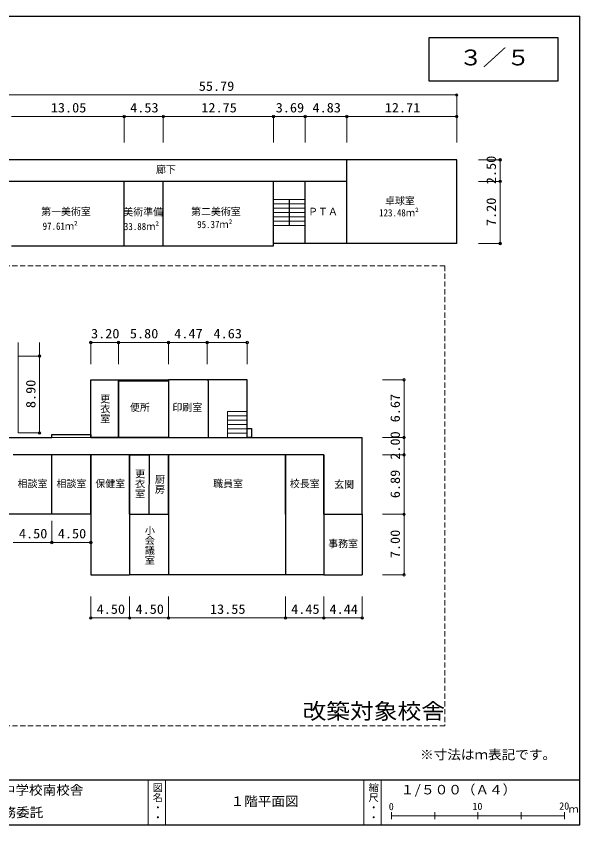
# Model space of a CAD drawing. Units: millimetres at full size, sheet at 1:500. Extents: x -65600 to 63930108, y -14795577 to 46800.
# Drawn here: x 315 to 65600, y -46800 to 46800 of the extents above; entities that cross this region are included whole.
import ezdxf
from ezdxf.enums import TextEntityAlignment as Align

# ---------------------------------------------------------------- set-up
doc = ezdxf.new("R2010")
doc.units = ezdxf.units.MM
doc.header["$LTSCALE"] = 500
doc.header["$PDMODE"] = 32
doc.header["$PDSIZE"] = 300
doc.linetypes.add('DASHED1', pattern=[1.8, 1.2, -0.6])
for name, color, linetype in [('8-0_通り芯', 6, 'Continuous'), ('8-9_細点線１', 2, 'Continuous'), ('F-8_極細点線', 2, 'Continuous')]:
    doc.layers.add(name, color=color, linetype=linetype)
for name, color, linetype, lineweight in [('8-2_極細線', 4, 'Continuous', 9), ('8-5_中線１', 6, 'Continuous', 25), ('8-6_中線２', 3, 'Continuous', 18), ('8-E_ﾊｯﾁﾝｸﾞ', 4, 'Continuous', 9), ('F-0_通り芯', 2, 'Continuous', 25), ('F-5_中線１', 3, 'Continuous', 18)]:
    doc.layers.add(name, color=color, linetype=linetype, lineweight=lineweight)
doc.styles.add('@ＭＳ ゴシック', font='')
doc.styles.add('ＭＳ ゴシック', font='')
doc.styles.get('@ＭＳ ゴシック').set_extended_font_data('@MS Gothic')
doc.styles.get('ＭＳ ゴシック').set_extended_font_data('MS Gothic')

msp = doc.modelspace()

# ---------------------------------------------------------------- linework, layer by layer
at = {"layer": '8-2_極細線'}
for p, q in [((24811.3, 1030), (27061.8, 1030)), ((24811.3, 1030), (24811.3, -1970)), ((27061.3, 1030), (27061.3, -1970)), ((24811.3, 530), (27061.8, 530)), ((24811.3, 30), (27061.8, 30)), ((24811.3, -470), (27061.8, -470)), ((27061.3, -1970), (27061.3, -910)), ((24811.3, -970), (27061.8, -970)), ((24811.3, -1470), (27061.8, -1470)), ((24811.3, -1970), (26011.3, -1970)), ((24811.3, -1970), (27061.3, -1970)), ((27061.8, -1970), (27166.7, -1970))]:
    msp.add_line(p, q, dxfattribs=at)
at = {"layer": '8-5_中線１'}
for p, q in [((51336.3, 30180), (-4453.7, 30180)), ((38626.3, 20480), (38626.3, 30180)), ((51356.3, 20480), (51356.3, 30180)), ((38626.3, 27680), (-4453.7, 27680)), ((12826.3, 20200), (12826.3, 27680)), ((17356.3, 20200), (17356.3, 27680)), ((30106.3, 20480), (30106.3, 27680)), ((33796.3, 20480), (33796.3, 27680)), ((31951.3, 25580), (31951.3, 22580)), ((-223.7, 20200), (30106.3, 20200)), ((30106.3, 20200), (30106.3, 20480)), ((51356.3, 20480), (30106.3, 20480)), ((17961.3, 4700), (17961.3, -1970)), ((22433.9, 4700), (17961.3, 4700)), ((22561.3, 4700), (22433.9, 4700)), ((22561.3, 4697.6), (22561.3, 4700)), ((27061.3, 4700), (22561.3, 4700)), ((22561.3, 4580), (22561.3, 4700)), ((22561.3, 4580), (22561.3, -1970)), ((4461.3, -1620), (8961.3, -1620)), ((4461.3, -1816.2), (4461.3, -1620)), ((4461.3, -1897.2), (4461.3, -1816.2)), ((-24683.3, -1970), (4418.7, -1970)), ((4350.9, -1970), (4378.6, -1970)), ((4452.2, -1970), (4461.3, -1970)), ((8985.2, -1970), (40401.3, -1970)), ((17961.3, -1970), (12061.3, -1970)), ((17961.3, -1970), (27061.3, -1970)), ((24811.3, -1970), (27061.8, -1970)), ((40401.3, -3970), (40401.3, -1970)), ((8961.3, -3970), (-38.7, -3970)), ((4461.3, -10885), (4461.3, -3970)), ((8961.3, -10860), (8961.3, -3970)), ((35961.3, -3970), (35961.3, -10860)), ((40401.3, -10860), (40401.3, -3970)), ((8961.3, -10860), (-36688.7, -10860)), ((13461.3, -10860), (17961.3, -10860)), ((13461.3, -10860), (13461.3, -17860)), ((17961.3, -10860), (17961.3, -17860)), ((31511.3, -10860), (31511.3, -17860)), ((35961.3, -10860), (35961.3, -17860)), ((35961.3, -10860), (40401.3, -10860)), ((40401.3, -10860), (40401.3, -17860)), ((35961.3, -17860), (40401.3, -17860))]:
    msp.add_line(p, q, dxfattribs=at)
for points in [[(12161.3, -1970), (8961.3, -1970), (8961.3, 4700), (12161.3, 4700)], [(17961.3, -1970), (12161.3, -1970), (12161.3, 4580), (17961.3, 4580)]]:
    msp.add_lwpolyline(points, close=True, dxfattribs=at)
for points in [[(17961.3, -1970), (27061.3, -1970), (27061.3, 4700)], [(27061.3, -910), (27591.3, -910), (27591.3, -1970), (27061.3, -1970)], [(8961.3, -1620), (8961.3, -1937.1), (8961.3, -1968.2), (8961.3, -1970), (8985.2, -1970)], [(4418.7, -1970), (4461.3, -1970), (4461.3, -1936.5)], [(4461.3, -1936.5), (4461.3, -1927.8), (4461.3, -1897.2)], [(13461.3, -10860), (13461.3, -3970), (8961.3, -3970), (8961.3, -10860)], [(17961.3, -10860), (17961.3, -3970), (13461.3, -3970), (13461.3, -10860)], [(13461.3, -3970), (15711.3, -3970), (15698.5, -10857.6)], [(31511.3, -10860), (31511.3, -3970), (17961.3, -3970), (17961.3, -10860)], [(35961.3, -10860), (35961.3, -3970), (31511.3, -3970), (31511.3, -10860)], [(8961.3, -10860), (8961.3, -17860), (13461.3, -17860)], [(35961.3, -17860), (31461.3, -17860), (17961.3, -17860), (13461.3, -17860)]]:
    msp.add_lwpolyline(points, dxfattribs=at)
at = {"layer": '8-6_中線２'}
for p, q in [((51336.3, 37680), (-4453.7, 37680)), ((51336.3, 37680), (51336.3, 35180)), ((-223.7, 35180), (12826.3, 35180)), ((12826.3, 35180), (12826.3, 32180)), ((12826.3, 35180), (17356.3, 35180)), ((17356.3, 35180), (17356.3, 32180)), ((17356.3, 35180), (30106.3, 35180)), ((30106.3, 35180), (30106.3, 32180)), ((30106.3, 35180), (33796.3, 35180)), ((33796.3, 35180), (33796.3, 32180)), ((33796.3, 35180), (38626.3, 35180)), ((38626.3, 35180), (38626.3, 32180)), ((38626.3, 35180), (51336.3, 35180)), ((51336.3, 35180), (51336.3, 32180)), ((56361.2, 30180), (53861.2, 30180)), ((56361.2, 30180), (56361.2, 27680)), ((56361.2, 27680), (53861.2, 27680)), ((56361.2, 27680), (56361.2, 20480)), ((56361.2, 20480), (53861.2, 20480)), ((8961.3, 9030), (8961.3, 6530)), ((8961.3, 9030), (12161.3, 9030)), ((12161.3, 9030), (12161.3, 6530)), ((12161.3, 9030), (17961.3, 9030)), ((17961.3, 9030), (17961.3, 6530)), ((17961.3, 9030), (22433.9, 9030)), ((22433.9, 9030), (22433.9, 6530)), ((22433.9, 9030), (27061.3, 9030)), ((27061.3, 9030), (27061.3, 6530)), ((3031.3, 7456.5), (531.3, 7456.5)), ((3031.3, 7456.5), (3031.3, -1443.5)), ((45238.7, 4700), (42738.7, 4700)), ((45238.7, 4700), (45238.7, -1970)), ((3031.3, -1443.5), (531.3, -1443.5)), ((45238.7, -1970), (42738.7, -1970)), ((45238.7, -1970), (45238.7, -3970)), ((45238.7, -3970), (42738.7, -3970)), ((45238.7, -3970), (45238.7, -10860)), ((45238.7, -10860), (42738.7, -10860)), ((45238.7, -10860), (45238.7, -17860)), ((4461.3, -14121.2), (4461.3, -11621.2)), ((8961.3, -14121.2), (8961.3, -11621.2)), ((-38.7, -14121.2), (4461.3, -14121.2)), ((4461.3, -14121.2), (8961.3, -14121.2)), ((45238.7, -17860), (42738.7, -17860)), ((8961.3, -22860), (8961.3, -20360)), ((13461.3, -22860), (13461.3, -20360)), ((17961.3, -22860), (17961.3, -20360)), ((31511.3, -22860), (31511.3, -20360)), ((35961.3, -22860), (35961.3, -20360)), ((40401.3, -22860), (40401.3, -20360)), ((8961.3, -22860), (13461.3, -22860)), ((13461.3, -22860), (17961.3, -22860)), ((17961.3, -22860), (31511.3, -22860)), ((31511.3, -22860), (35961.3, -22860)), ((35961.3, -22860), (40401.3, -22860))]:
    msp.add_line(p, q, dxfattribs=at)
at = {"layer": '8-6_中線２', "color": 4, "lineweight": 9}
for p, q in [((531.3, -1443.5), (531.3, 9030)), ((3031.3, -1443.5), (3031.3, 9030))]:
    msp.add_line(p, q, dxfattribs=at)
at = {"layer": '8-6_中線２'}
for p in [(51336.3, 37680), (12826.3, 35180), (17356.3, 35180), (30106.3, 35180), (33796.3, 35180), (38626.3, 35180), (51336.3, 35180), (56361.2, 30180), (56361.2, 27680), (56361.2, 20480), (8961.3, 9030), (12161.3, 9030), (17961.3, 9030), (22433.9, 9030), (27061.3, 9030), (3031.3, 7456.5), (45238.7, 4700), (3031.3, -1443.5), (45238.7, -1970), (45238.7, -3970), (45238.7, -10860), (4461.3, -14121.2), (8961.3, -14121.2), (45238.7, -17860), (8961.3, -22860), (13461.3, -22860), (17961.3, -22860), (31511.3, -22860), (35961.3, -22860), (40401.3, -22860)]:
    msp.add_point(p, dxfattribs=at)
at = {"layer": '8-E_ﾊｯﾁﾝｸﾞ'}
for p, q in [((30106.3, 25580), (33796.3, 25580)), ((30106.3, 25080), (33796.3, 25080)), ((30106.3, 24580), (33796.3, 24580)), ((30106.3, 24080), (33796.3, 24080)), ((30106.3, 23580), (33796.3, 23580)), ((30106.3, 23080), (33796.3, 23080)), ((30106.3, 22580), (33796.3, 22580)), ((12161.3, 4700), (17961.3, 4700)), ((4452.2, -1970), (8961.3, -1970))]:
    msp.add_line(p, q, dxfattribs=at)
at = {"layer": 'F-0_通り芯'}
for p, q in [((65600, -46800), (65600, 46800)), ((-65600, -41600), (65600, -41600)), ((-65600, -46800), (65600, -46800))]:
    msp.add_line(p, q, dxfattribs=at)
at = {"layer": 'F-0_通り芯', "color": 3, "lineweight": 18}
for p, q in [((43804.8, -45345.5), (43804.8, -46145.5)), ((43804.8, -45745.5), (63804.8, -45745.5)), ((48804.8, -45345.5), (48804.8, -46145.5)), ((53804.8, -45345.5), (53804.8, -46145.5)), ((58804.8, -45345.5), (58804.8, -46145.5)), ((63804.8, -45345.5), (63804.8, -46145.5))]:
    msp.add_line(p, q, dxfattribs=at)
at = {"layer": 'F-0_通り芯'}
msp.add_lwpolyline([(-65600, -46800), (-65600, 46800), (65600, 46800)], dxfattribs=at)
msp.add_lwpolyline([(48100, 39300), (63100, 39300), (63100, 44300), (48100, 44300)], close=True, dxfattribs=at)
at = {"layer": 'F-0_通り芯', "color": 3, "linetype": 'DASHED1', "lineweight": 18}
msp.add_lwpolyline([(49981.1, -35359.7), (-59532.7, -35359.7), (-59532.7, 17897.7), (49981.1, 17897.7)], close=True, dxfattribs=at)
at = {"layer": 'F-5_中線１'}
for p, q in [((15600, -41600), (15600, -46800)), ((17600, -41600), (17600, -46800)), ((40600, -41600), (40600, -46800)), ((42600, -41600), (42600, -46800))]:
    msp.add_line(p, q, dxfattribs=at)

# ---------------------------------------------------------------- texts
at = {"layer": '8-0_通り芯', "style": 'ＭＳ ゴシック', "width": 0.9}
for s, p in [('123.48ｍ²', (42349.6, 23366.4)), ('97.61ｍ²', (3380.8, 21818.3)), ('33.88ｍ²', (12793.4, 21785.3)), ('95.37ｍ²', (21281.2, 22016.5))]:
    msp.add_text(s, height=843.1, dxfattribs=at).set_placement(p, align=Align.BOTTOM_LEFT)
at = {"layer": '8-5_中線１', "color": 2, "style": 'ＭＳ ゴシック'}
for s, p in [('廊下', (16507.1, 28378.2)), ('卓球室', (43038.8, 24755)), ('第一美術室', (3211.3, 23505)), ('美術準備', (12727.3, 23469.7)), ('第二美術室', (20573.8, 23505)), ('ＰＴＡ', (34123.8, 23505)), ('玄関', (37150.2, -8071.2))]:
    msp.add_text(s, height=843.1, dxfattribs=at).set_placement(p, align=Align.BOTTOM_LEFT)
at = {"layer": '8-5_中線１', "color": 2, "style": '@ＭＳ ゴシック'}
for s, p in [('更衣室', (13971.5, -5582.9)), ('厨房', (16269.3, -6220.4))]:
    msp.add_text(s, height=843.1, rotation=270, dxfattribs=at).set_placement(p, align=Align.BOTTOM_LEFT)
at = {"layer": '8-6_中線２', "color": 2, "style": 'ＭＳ ゴシック', "width": 1.1}
for s, p in [('55.79', (21466.3, 37830)), ('13.05', (4326.3, 35330)), ('4.53', (13516.3, 35330)), ('12.75', (21756.3, 35330)), ('3.69', (30376.3, 35330)), ('4.83', (34636.3, 35330)), ('12.71', (43006.3, 35330)), ('3.20', (8986.3, 9180)), ('5.80', (13486.3, 9180)), ('4.47', (18622.6, 9180)), ('4.63', (23172.6, 9180)), ('4.50', (636.3, -13971.2)), ('4.50', (5136.3, -13971.2)), ('4.50', (9636.3, -22710)), ('4.50', (14136.3, -22710)), ('13.55', (22761.3, -22710)), ('4.45', (32161.3, -22710)), ('4.44', (36606.3, -22710))]:
    msp.add_text(s, height=1100, dxfattribs=at).set_placement(p, align=Align.BOTTOM_LEFT)
for s, p in [('2.50', (56211.3, 27355)), ('7.20', (56211.3, 22505)), ('8.90', (2881.3, 1431.5)), ('6.67', (45088.8, -210)), ('2.00', (45088.8, -4545)), ('6.89', (45088.8, -8990)), ('7.00', (45088.8, -15935))]:
    msp.add_text(s, height=1100, rotation=90, dxfattribs=at).set_placement(p, align=Align.BOTTOM_LEFT)
at = {"layer": '8-9_細点線１', "style": '@ＭＳ ゴシック'}
for s, p in [('更衣室', (9936.3, 3090)), ('小会議室', (15100.1, -12133.5))]:
    msp.add_text(s, height=843.1, rotation=270, dxfattribs=at).set_placement(p, align=Align.BOTTOM_LEFT)
at = {"layer": '8-9_細点線１', "style": 'ＭＳ ゴシック'}
for s, p in [('便所', (13496, 842.7)), ('印刷室', (18413.5, 842.7)), ('相談室', (486.3, -7990)), ('相談室', (4986.3, -7990)), ('保健室', (9486.2, -7990)), ('職員室', (23128.7, -7990)), ('校長室', (32011.3, -7990)), ('事務室', (36456.3, -14935))]:
    msp.add_text(s, height=843.1, dxfattribs=at).set_placement(p, align=Align.BOTTOM_LEFT)
at = {"layer": 'F-0_通り芯', "color": 6, "style": 'ＭＳ ゴシック', "width": 1.1}
for s, p in [('３／５', (51600, 40550)), ('改築対象校舎', (33481.1, -35109.7))]:
    msp.add_text(s, height=1833, dxfattribs=at).set_placement(p, align=Align.BOTTOM_LEFT)
at = {"layer": 'F-0_通り芯', "style": 'ＭＳ ゴシック', "width": 1.05}
for s, p in [('※寸法はｍ表記です。', (47095.1, -39550.1)), ('令和５年度\u3000沼津市立金岡中学校南校舎', (-20250, -43650)), ('１/５００（Ａ４）', (44850.1, -43608.2)), ('改築工事基本設計業務委託', (-15450, -46250))]:
    msp.add_text(s, height=1100, dxfattribs=at).set_placement(p, align=Align.BOTTOM_LEFT)
at = {"layer": 'F-0_通り芯', "style": 'ＭＳ ゴシック'}
for s, p in [('0', (43473.3, -45355.8)), ('10', (53168.2, -45335.8)), ('20', (63220.7, -45291.6)), ('ｍ', (64310, -45660.5))]:
    msp.add_text(s, height=843.1, dxfattribs=at).set_placement(p, align=Align.BOTTOM_LEFT)
at = {"layer": 'F-8_極細点線', "style": '@ＭＳ ゴシック'}
for s, p in [('図名・・', (16025, -41900)), ('縮尺・・', (41025, -41900))]:
    msp.add_text(s, height=843.1, rotation=270, dxfattribs=at).set_placement(p, align=Align.BOTTOM_LEFT)
at = {"layer": 'F-8_極細点線', "style": 'ＭＳ ゴシック', "width": 1.05}
msp.add_text('１階平面図', height=1100, dxfattribs=at).set_placement((25150, -44950), align=Align.BOTTOM_LEFT)

doc.saveas('drawing.dxf')
